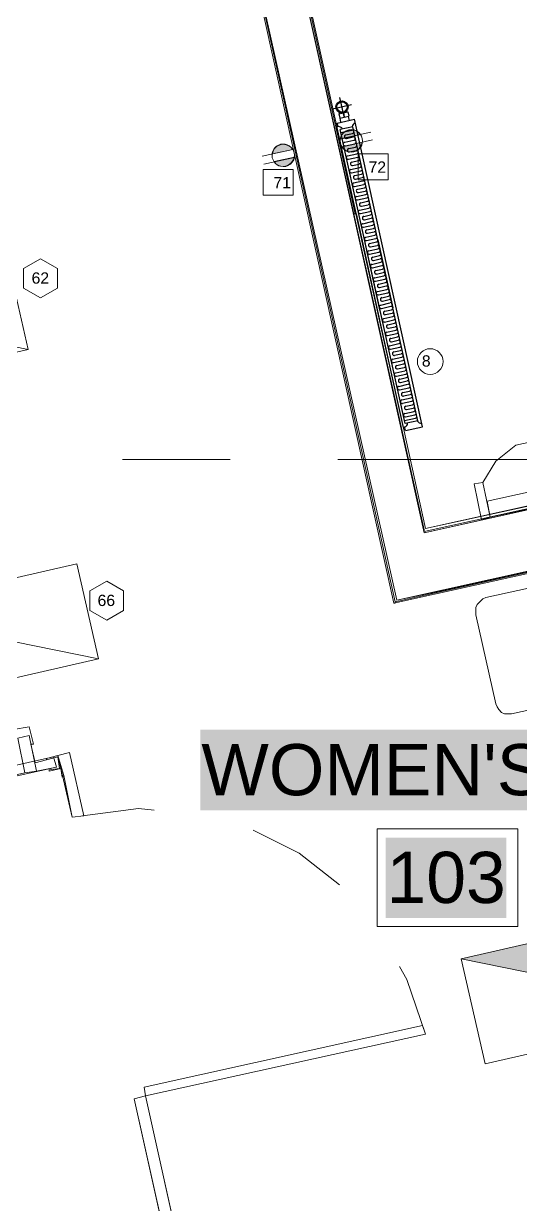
# Model space of a CAD drawing. Header units: inches. Extents: x 0.9 to 36.3, y 0.7 to 23.3.
# Drawn here: x 24.317 to 24.894, y 11.575 to 12.945 of the extents above; entities that cross this region are included whole.
import ezdxf

# ---------------------------------------------------------------- set-up
doc = ezdxf.new("R2010")
doc.units = ezdxf.units.IN
doc.layers.add('Baseboard heater', color=7, linetype='Continuous', true_color=0x581317)
doc.layers.add('PDF_Solid Fills', color=7, linetype='Continuous', true_color=0xffffff)
for name, color, linetype, lineweight, true_color in [('Blocks', 7, 'Continuous', 5, 0x9a9c7f), ('Boarder for name', 7, 'Continuous', 5, 0x777777), ('Doors', 7, 'Continuous', 5, 0xf2db9c), ('Lights', 7, 'Continuous', 5, 0xff0a0a), ('Numbering Baseboard Heater', 7, 'Continuous', 0, 0x581317), ('Numbering Lights', 1, 'Continuous', 0, 0xff0000), ('PDF_Geometry', 7, 'Continuous', 9, 0x777777)]:
    doc.layers.add(name, color=color, linetype=linetype, lineweight=lineweight, true_color=true_color)
doc.layers.add('Numbering receptecles', color=170, linetype='Continuous', lineweight=0)
doc.layers.add('Receptacles', color=170, linetype='Continuous', lineweight=0)
doc.layers.add('PDF_Text', color=7, linetype='Continuous')
doc.styles.add('PDF Arial', font='arial.ttf')
doc.styles.get("Standard").update_dxf_attribs({"font": 'arial.ttf'})

msp = doc.modelspace()

# ---------------------------------------------------------------- hatches: boundary and pattern name
at = {"layer": 'Lights', "linetype": 'ByBlock', "ltscale": 0.001, "transparency": 33554559}
h = msp.add_hatch(color=256, dxfattribs=at)
h.paths.add_polyline_path([(25.6302, 13.0601), (25.5733, 12.7916), (25.6839, 12.8159)])
h.paths.add_polyline_path([(24.7766, 12.5439), (24.7933, 12.5439), (24.7933, 12.5636), (24.7766, 12.5636)], flags=9)
h.paths.add_polyline_path([(25.6709, 12.9718), (25.6977, 12.9718), (25.6977, 12.9912), (25.6709, 12.9912)], flags=9)
h.paths.add_polyline_path([(25.0259, 12.9459), (25.0528, 12.9459), (25.0528, 12.9656), (25.0259, 12.9656)], flags=9)
h.paths.add_polyline_path([(25.0996, 13.5758), (25.1265, 13.5758), (25.1265, 13.5955), (25.0996, 13.5955)], flags=9)
h.paths.add_polyline_path([(24.8121, 13.5091), (24.8391, 13.5091), (24.8391, 13.5291), (24.8121, 13.5291)], flags=9)
h.paths.add_polyline_path([(24.7146, 12.769), (24.7415, 12.769), (24.7415, 12.7887), (24.7146, 12.7887)], flags=9)
msp.add_hatch(color=256, dxfattribs=at).paths.add_polyline_path([(24.8256, 11.8604), (25.1225, 11.7998), (25.0947, 11.9217)])
at = {"layer": 'Receptacles', "linetype": 'ByBlock', "transparency": 33554559}
for points in [[(24.6875, 12.8168), (24.6853, 12.8114), (24.7084, 12.8165), (24.7083, 12.8172), (24.7033, 12.8213), (24.6985, 12.8225), (24.6915, 12.8206)], [(24.609, 12.8011), (24.6062, 12.7949), (24.6064, 12.7942), (24.6295, 12.7993), (24.624, 12.8041), (24.6189, 12.8052), (24.6131, 12.8043)], [(24.7078, 12.8007), (24.7105, 12.8069), (24.7104, 12.8076), (24.6873, 12.8025), (24.6928, 12.7978), (24.6979, 12.7966), (24.7036, 12.7975)], [(24.6293, 12.7851), (24.6315, 12.7904), (24.6083, 12.7853), (24.6085, 12.7846), (24.6135, 12.7805), (24.6182, 12.7793), (24.6253, 12.7812)]]:
    msp.add_hatch(color=256, dxfattribs=at).paths.add_polyline_path(points)

# ---------------------------------------------------------------- linework, layer by layer
at = {"layer": 'Baseboard heater', "linetype": 'ByBlock', "ltscale": 0.3}
for p, q in [((24.6982, 12.8511), (24.676, 12.8462)), ((24.6896, 12.8375), (24.6847, 12.8597)), ((24.6834, 12.8406), (24.694, 12.8429)), ((24.6834, 12.8406), (24.6845, 12.8355)), ((24.6842, 12.8408), (24.6839, 12.8424)), ((24.6845, 12.8355), (24.6951, 12.8378)), ((24.6887, 12.8417), (24.6898, 12.8366)), ((24.6931, 12.8427), (24.6927, 12.8443)), ((24.694, 12.8429), (24.6951, 12.8378)), ((24.6958, 12.833), (24.6947, 12.8377)), ((24.6859, 12.8308), (24.6849, 12.8355)), ((24.7751, 12.4845), (24.6996, 12.8256)), ((24.7604, 12.4812), (24.6848, 12.8223)), ((24.6902, 12.8076), (24.701, 12.8099)), ((24.6922, 12.8121), (24.7001, 12.8139)), ((24.691, 12.8036), (24.7018, 12.806)), ((24.6949, 12.8003), (24.7027, 12.8021)), ((24.6957, 12.7964), (24.7036, 12.7982)), ((24.6936, 12.7918), (24.7045, 12.7942)), ((24.6945, 12.7879), (24.7053, 12.7903)), ((24.6983, 12.7846), (24.7062, 12.7864)), ((24.6992, 12.7807), (24.7071, 12.7824)), ((24.6971, 12.7761), (24.7079, 12.7785)), ((24.698, 12.7722), (24.7088, 12.7746)), ((24.7018, 12.7689), (24.7097, 12.7706)), ((24.7006, 12.7604), (24.7114, 12.7628)), ((24.7015, 12.7564), (24.7123, 12.7588)), ((24.7027, 12.765), (24.7106, 12.7667)), ((24.7053, 12.7532), (24.7132, 12.7549)), ((24.7041, 12.7446), (24.7149, 12.747)), ((24.705, 12.7407), (24.7158, 12.7431)), ((24.7062, 12.7492), (24.714, 12.751)), ((24.7076, 12.7289), (24.7184, 12.7313)), ((24.7085, 12.725), (24.7193, 12.7274)), ((24.7088, 12.7374), (24.7167, 12.7392)), ((24.7097, 12.7335), (24.7175, 12.7352)), ((24.7111, 12.7132), (24.7219, 12.7156)), ((24.7123, 12.7217), (24.7201, 12.7234)), ((24.7131, 12.7178), (24.721, 12.7195)), ((24.7119, 12.7092), (24.7228, 12.7116)), ((24.7146, 12.6974), (24.7254, 12.6998)), ((24.7158, 12.706), (24.7236, 12.7077)), ((24.7166, 12.702), (24.7245, 12.7038)), ((24.7315, 12.6118), (24.7139, 12.6911)), ((24.7154, 12.6935), (24.7262, 12.6959)), ((24.7192, 12.6902), (24.7271, 12.692)), ((24.7201, 12.6863), (24.728, 12.688)), ((24.7286, 12.6944), (24.7461, 12.6157)), ((24.718, 12.6817), (24.7289, 12.6841)), ((24.7189, 12.6778), (24.7297, 12.6802)), ((24.7227, 12.6745), (24.7306, 12.6762)), ((24.7236, 12.6706), (24.7315, 12.6723)), ((24.7215, 12.666), (24.7323, 12.6684)), ((24.7224, 12.6621), (24.7332, 12.6645)), ((24.7262, 12.6588), (24.7341, 12.6605)), ((24.725, 12.6503), (24.7358, 12.6527)), ((24.7259, 12.6463), (24.7367, 12.6487)), ((24.7271, 12.6548), (24.735, 12.6566)), ((24.7297, 12.643), (24.7376, 12.6448)), ((24.7285, 12.6345), (24.7393, 12.6369)), ((24.7294, 12.6306), (24.7402, 12.633)), ((24.7306, 12.6391), (24.7384, 12.6409)), ((24.732, 12.6188), (24.7428, 12.6212)), ((24.7329, 12.6149), (24.7437, 12.6173)), ((24.7332, 12.6273), (24.7411, 12.6291)), ((24.7341, 12.6234), (24.7419, 12.6251)), ((24.7355, 12.6031), (24.7463, 12.6055)), ((24.7367, 12.6116), (24.7445, 12.6133)), ((24.7375, 12.6077), (24.7454, 12.6094)), ((24.7363, 12.5991), (24.7471, 12.6015)), ((24.7402, 12.5959), (24.748, 12.5976)), ((24.741, 12.5919), (24.7489, 12.5937)), ((24.7389, 12.5873), (24.7498, 12.5897)), ((24.7398, 12.5834), (24.7506, 12.5858)), ((24.7436, 12.5801), (24.7515, 12.5819)), ((24.7445, 12.5762), (24.7524, 12.5779)), ((24.7424, 12.5716), (24.7532, 12.574)), ((24.7433, 12.5677), (24.7541, 12.5701)), ((24.7471, 12.5644), (24.755, 12.5661)), ((24.7459, 12.5559), (24.7567, 12.5583)), ((24.7468, 12.552), (24.7576, 12.5543)), ((24.748, 12.5605), (24.7559, 12.5622)), ((24.7506, 12.5487), (24.7585, 12.5504)), ((24.7494, 12.5402), (24.7602, 12.5425)), ((24.7503, 12.5362), (24.7611, 12.5386)), ((24.7515, 12.5447), (24.7593, 12.5465)), ((24.7529, 12.5244), (24.7637, 12.5268)), ((24.7538, 12.5205), (24.7646, 12.5229)), ((24.7541, 12.5329), (24.762, 12.5347)), ((24.755, 12.529), (24.7628, 12.5308)), ((24.7564, 12.5087), (24.7672, 12.5111)), ((24.7576, 12.5172), (24.7654, 12.519)), ((24.7584, 12.5133), (24.7663, 12.515)), ((24.7572, 12.5048), (24.7681, 12.5072)), ((24.7599, 12.493), (24.7707, 12.4954)), ((24.7611, 12.5015), (24.7689, 12.5032)), ((24.7619, 12.4976), (24.7698, 12.4993)), ((24.7596, 12.4847), (24.7724, 12.4875)), ((24.7751, 12.4845), (24.7604, 12.4812)), ((24.7607, 12.489), (24.7715, 12.4914))]:
    msp.add_line(p, q, dxfattribs=at)
at = {"layer": 'Baseboard heater', "linetype": 'ByBlock', "ltscale": 0.5}
for p, q in [((24.6825, 12.8259), (24.681, 12.8255)), ((24.7583, 12.4767), (24.681, 12.8255)), ((24.6816, 12.8299), (24.7015, 12.8343)), ((24.6825, 12.8259), (24.6816, 12.8299)), ((24.6996, 12.8256), (24.6848, 12.8223)), ((24.7806, 12.4775), (24.7015, 12.8343)), ((24.6856, 12.8189), (24.6984, 12.8217)), ((24.6914, 12.8161), (24.6992, 12.8178)), ((24.7598, 12.4771), (24.7583, 12.4767)), ((24.7607, 12.4731), (24.7598, 12.4771)), ((24.7607, 12.4731), (24.7806, 12.4775))]:
    msp.add_line(p, q, dxfattribs=at)
for radius in [0.00705, 0.00598]:
    msp.add_circle((24.6871, 12.8486), radius, dxfattribs=at)
for centre, radius, start, end in [((24.6827, 12.82), 0.00584, 30.3318, 92.3848), ((24.7047, 12.8249), 0.00584, 112.5985, 174.6515), ((24.6988, 12.8198), 0.00201, 282.4916, 102.4916)]:
    msp.add_arc(centre, radius, start, end, dxfattribs=at)
at = {"layer": 'Baseboard heater', "linetype": 'ByBlock', "ltscale": 0.3}
for centre, radius, start, end in [((24.6918, 12.8141), 0.00201, 102.4916, 282.4916), ((24.7005, 12.8119), 0.00201, 282.4916, 102.4916), ((24.6906, 12.8056), 0.00201, 102.4916, 282.4916), ((24.6953, 12.7984), 0.00201, 102.4916, 282.4916), ((24.7023, 12.8041), 0.00201, 282.4916, 102.4916), ((24.704, 12.7962), 0.00201, 282.4916, 102.4916), ((24.6941, 12.7899), 0.00201, 102.4916, 282.4916), ((24.6988, 12.7826), 0.00201, 102.4916, 282.4916), ((24.7058, 12.7883), 0.00201, 282.4916, 102.4916), ((24.7075, 12.7805), 0.00201, 282.4916, 102.4916), ((24.6976, 12.7741), 0.00201, 102.4916, 282.4916), ((24.7023, 12.7669), 0.00201, 102.4916, 282.4916), ((24.7093, 12.7726), 0.00201, 282.4916, 102.4916), ((24.7011, 12.7584), 0.00201, 102.4916, 282.4916), ((24.711, 12.7647), 0.00201, 282.4916, 102.4916), ((24.7127, 12.7569), 0.00201, 282.4916, 102.4916), ((24.7045, 12.7427), 0.00201, 102.4916, 282.4916), ((24.7057, 12.7512), 0.00201, 102.4916, 282.4916), ((24.7145, 12.749), 0.00201, 282.4916, 102.4916), ((24.7162, 12.7411), 0.00201, 282.4916, 102.4916), ((24.708, 12.7269), 0.00201, 102.4916, 282.4916), ((24.7092, 12.7355), 0.00201, 102.4916, 282.4916), ((24.718, 12.7333), 0.00201, 282.4916, 102.4916), ((24.7197, 12.7254), 0.00201, 282.4916, 102.4916), ((24.7115, 12.7112), 0.00201, 102.4916, 282.4916), ((24.7127, 12.7197), 0.00201, 102.4916, 282.4916), ((24.7214, 12.7175), 0.00201, 282.4916, 102.4916), ((24.7162, 12.704), 0.00201, 102.4916, 282.4916), ((24.7232, 12.7097), 0.00201, 282.4916, 102.4916), ((24.7249, 12.7018), 0.00201, 282.4916, 102.4916), ((24.715, 12.6955), 0.00201, 102.4916, 282.4916), ((24.7197, 12.6883), 0.00201, 102.4916, 282.4916), ((24.7267, 12.6939), 0.00201, 282.4916, 102.4916), ((24.7284, 12.6861), 0.00201, 282.4916, 102.4916), ((24.7185, 12.6798), 0.00201, 102.4916, 282.4916), ((24.7232, 12.6725), 0.00201, 102.4916, 282.4916), ((24.7302, 12.6782), 0.00201, 282.4916, 102.4916), ((24.7319, 12.6704), 0.00201, 282.4916, 102.4916), ((24.722, 12.664), 0.00201, 102.4916, 282.4916), ((24.7267, 12.6568), 0.00201, 102.4916, 282.4916), ((24.7336, 12.6625), 0.00201, 282.4916, 102.4916), ((24.7254, 12.6483), 0.00201, 102.4916, 282.4916), ((24.7354, 12.6546), 0.00201, 282.4916, 102.4916), ((24.7371, 12.6468), 0.00201, 282.4916, 102.4916), ((24.7289, 12.6326), 0.00201, 102.4916, 282.4916), ((24.7301, 12.6411), 0.00201, 102.4916, 282.4916), ((24.7389, 12.6389), 0.00201, 282.4916, 102.4916), ((24.7406, 12.631), 0.00201, 282.4916, 102.4916), ((24.7324, 12.6168), 0.00201, 102.4916, 282.4916), ((24.7336, 12.6254), 0.00201, 102.4916, 282.4916), ((24.7424, 12.6232), 0.00201, 282.4916, 102.4916), ((24.7441, 12.6153), 0.00201, 282.4916, 102.4916), ((24.7371, 12.6096), 0.00201, 102.4916, 282.4916), ((24.7458, 12.6074), 0.00201, 282.4916, 102.4916), ((24.7359, 12.6011), 0.00201, 102.4916, 282.4916), ((24.7406, 12.5939), 0.00201, 102.4916, 282.4916), ((24.7476, 12.5996), 0.00201, 282.4916, 102.4916), ((24.7493, 12.5917), 0.00201, 282.4916, 102.4916), ((24.7394, 12.5854), 0.00201, 102.4916, 282.4916), ((24.7441, 12.5782), 0.00201, 102.4916, 282.4916), ((24.7511, 12.5838), 0.00201, 282.4916, 102.4916), ((24.7528, 12.576), 0.00201, 282.4916, 102.4916), ((24.7429, 12.5696), 0.00201, 102.4916, 282.4916), ((24.7476, 12.5624), 0.00201, 102.4916, 282.4916), ((24.7546, 12.5681), 0.00201, 282.4916, 102.4916), ((24.7464, 12.5539), 0.00201, 102.4916, 282.4916), ((24.7563, 12.5602), 0.00201, 282.4916, 102.4916), ((24.758, 12.5524), 0.00201, 282.4916, 102.4916), ((24.7498, 12.5382), 0.00201, 102.4916, 282.4916), ((24.751, 12.5467), 0.00201, 102.4916, 282.4916), ((24.7598, 12.5445), 0.00201, 282.4916, 102.4916), ((24.7615, 12.5367), 0.00201, 282.4916, 102.4916), ((24.7533, 12.5225), 0.00201, 102.4916, 282.4916), ((24.7545, 12.531), 0.00201, 102.4916, 282.4916), ((24.7633, 12.5288), 0.00201, 282.4916, 102.4916), ((24.765, 12.5209), 0.00201, 282.4916, 102.4916), ((24.7568, 12.5067), 0.00201, 102.4916, 282.4916), ((24.758, 12.5152), 0.00201, 102.4916, 282.4916), ((24.7668, 12.5131), 0.00201, 282.4916, 102.4916), ((24.7615, 12.4995), 0.00201, 102.4916, 282.4916), ((24.7685, 12.5052), 0.00201, 282.4916, 102.4916), ((24.7702, 12.4973), 0.00201, 282.4916, 102.4916), ((24.7603, 12.491), 0.00201, 102.4916, 282.4916), ((24.7575, 12.4824), 0.00584, 292.5985, 354.6515), ((24.772, 12.4895), 0.00201, 282.4916, 102.4916), ((24.7795, 12.4873), 0.00584, 210.3318, 272.3848)]:
    msp.add_arc(centre, radius, start, end, dxfattribs=at)
at = {"layer": 'Blocks', "linetype": 'ByBlock'}
for points in [[(24.8507, 12.4128), (24.8657, 12.4378), (24.889, 12.4562), (24.919, 12.4628), (24.9473, 12.4562), (24.9723, 12.4395)], [(24.969, 12.3045), (24.854, 12.2795), (24.8507, 12.2778), (24.8473, 12.2745), (24.844, 12.2712), (24.8423, 12.2678), (24.8423, 12.2645), (24.8423, 12.2595), (24.8657, 12.1562), (24.8673, 12.1528), (24.869, 12.1495), (24.8723, 12.1462), (24.8757, 12.1445), (24.8807, 12.1445), (24.884, 12.1445), (24.999, 12.1695)]]:
    msp.add_lwpolyline(points, dxfattribs=at)
for points in [[(24.849, 12.3695), (24.8407, 12.4112), (24.8507, 12.4128), (24.859, 12.3728)], [(24.9823, 12.3995), (24.9773, 12.4178), (24.8557, 12.3912), (24.859, 12.3728)]]:
    msp.add_lwpolyline(points, close=True, dxfattribs=at)
at = {"layer": 'Boarder for name', "linetype": 'ByBlock'}
msp.add_lwpolyline([(24.7278, 12.011), (24.8911, 12.011), (24.8911, 11.8977), (24.7278, 11.8977)], close=True, dxfattribs=at)
at = {"layer": 'Doors', "linetype": 'ByBlock'}
msp.add_lwpolyline([(24.3057, 12.1262), (24.324, 12.1295)], close=True, dxfattribs=at)
for points in [[(24.329, 12.1095), (24.324, 12.1295), (24.329, 12.1095)], [(24.3857, 12.0262), (24.4507, 12.0345), (24.469, 12.0328)], [(24.584, 12.0095), (24.6373, 11.9828), (24.684, 11.9462)], [(24.754, 11.8512), (24.7623, 11.8362), (24.784, 11.7729), (24.7807, 11.7829), (24.4573, 11.7112), (24.459, 11.7012), (24.784, 11.7729)]]:
    msp.add_lwpolyline(points, dxfattribs=at)
at = {"layer": 'Lights', "linetype": 'ByBlock'}
for points in [[(24.0537, 12.6222), (24.2974, 12.6777), (24.3226, 12.5673), (24.0537, 12.6222), (24.0788, 12.5118), (24.3226, 12.5673)], [(24.1355, 12.263), (24.3793, 12.3186), (24.4044, 12.2082), (24.1355, 12.263), (24.1607, 12.1526), (24.4044, 12.2082)], [(24.8256, 11.8604), (25.0947, 11.9217), (25.1225, 11.7998), (24.8256, 11.8604), (24.8534, 11.7385), (25.1225, 11.7998)]]:
    msp.add_lwpolyline(points, dxfattribs=at)
at = {"layer": 'Numbering Baseboard Heater', "linetype": 'ByBlock', "ltscale": 0.001}
msp.add_circle((24.7895, 12.5532), 0.0149, dxfattribs=at)
at = {"layer": 'Numbering Lights', "linetype": 'ByBlock', "ltscale": 0.001}
for points in [[(24.3372, 12.6724), (24.3175, 12.6611), (24.3175, 12.6384), (24.3372, 12.6271), (24.3568, 12.6384), (24.3568, 12.6611)], [(24.4139, 12.2984), (24.3942, 12.2871), (24.3942, 12.2644), (24.4139, 12.253), (24.4335, 12.2644), (24.4335, 12.2871)]]:
    msp.add_lwpolyline(points, close=True, dxfattribs=at)
at = {"layer": 'Numbering receptecles', "linetype": 'ByBlock', "ltscale": 0.001}
for points in [[(24.7058, 12.7941), (24.7408, 12.7941), (24.7408, 12.7642), (24.7058, 12.7642)], [(24.5954, 12.776), (24.6304, 12.776), (24.6304, 12.7461), (24.5954, 12.7461)]]:
    msp.add_lwpolyline(points, close=True, dxfattribs=at)
at = {"layer": 'PDF_Geometry', "linetype": 'ByBlock'}
for points in [[(24.5173, 13.3178), (24.7507, 12.2762), (24.7973, 12.2862), (25.3906, 12.4178), (25.399, 12.3778), (25.4473, 12.3878), (25.434, 12.4495), (25.6623, 12.4995), (25.6523, 12.5478), (25.4223, 12.4978), (25.374, 12.4862), (24.7823, 12.3545), (24.4307, 13.9394), (24.4623, 13.9478), (24.4423, 14.0378), (24.3507, 14.0178), (24.3707, 13.9261), (24.3823, 13.9294), (24.3823, 13.9278)], [(24.584, 13.4445), (24.5423, 13.4361), (24.7007, 12.7245), (24.7823, 12.3578), (24.7823, 12.3562), (25.4173, 12.4962), (25.4173, 12.4995), (25.4173, 12.4978)], [(24.5457, 13.4361), (24.7057, 12.7145)], [(25.389, 12.4162), (24.749, 12.2745), (24.749, 12.2728), (24.7473, 12.2728), (24.5157, 13.3178), (24.4557, 13.3045), (24.5273, 13.3211), (24.5257, 13.3328), (24.4523, 13.3178), (24.4557, 13.3045), (24.4523, 13.3178), (24.5007, 13.3278), (24.5007, 13.3295), (24.509, 13.3311), (24.5073, 13.3445), (24.509, 13.3445), (24.5107, 13.3311), (24.524, 13.3345)], [(25.3906, 12.4178), (24.7507, 12.2762), (24.5173, 13.3178), (24.749, 12.2745), (24.5173, 13.3178)], [(24.704, 12.7245), (24.784, 12.3595), (24.704, 12.7245), (24.7007, 12.7245)], [(25.0456, 12.4162), (24.784, 12.3595), (25.4173, 12.4995), (25.4073, 12.4978)], [(24.4323, 12.4395), (24.5573, 12.4395)], [(24.6823, 12.4395), (25.1823, 12.4395)], [(25.0456, 12.4128), (24.7823, 12.3545)], [(24.3523, 12.0945), (24.3557, 12.0828), (24.3323, 12.0778), (24.324, 12.1195), (24.3107, 12.1162), (24.319, 12.0762), (24.3323, 12.0778), (24.319, 12.0762), (23.7374, 11.9462), (23.7374, 11.9445), (23.724, 11.9428), (23.7274, 11.9312), (23.7257, 11.9295)], [(24.3257, 12.1095), (24.329, 12.1095), (24.3257, 12.1095)], [(24.3257, 12.1095), (24.3307, 12.0878), (24.344, 12.0912), (24.344, 12.0928), (24.3573, 12.0962), (24.3707, 12.0995), (24.3873, 12.0262), (24.3707, 12.0995), (24.3573, 12.0962), (24.374, 12.0245), (24.3873, 12.0262), (24.374, 12.0245), (24.364, 12.0728), (24.3623, 12.0712), (24.3607, 12.0812), (24.3473, 12.0778), (24.3473, 12.0795), (24.359, 12.0812), (24.3573, 12.0945)], [(23.7274, 11.9445), (24.3557, 12.0828), (24.3523, 12.0945), (23.7257, 11.9545), (23.7274, 11.9445), (23.7257, 11.9545)], [(24.284, 11.2529), (24.5323, 11.3079), (24.284, 11.2529), (24.5323, 11.3095), (24.4457, 11.6979), (24.459, 11.7012), (24.5457, 11.3112), (24.589, 11.3195), (24.5457, 11.3112), (24.589, 11.3212)], [(24.564, 11.2295), (24.459, 11.7012), (24.4457, 11.6979), (24.5507, 11.2262), (24.564, 11.2295), (24.5507, 11.2262)]]:
    msp.add_lwpolyline(points, dxfattribs=at)
for points in [[(24.7023, 12.7245), (24.544, 13.4361)], [(24.7473, 12.2728), (24.749, 12.2728), (24.749, 12.2745), (25.389, 12.4162), (25.389, 12.4145), (25.3873, 12.4145)], [(24.3573, 12.0945), (24.359, 12.0812), (24.3473, 12.0795), (24.3473, 12.0778), (24.3607, 12.0812), (24.3623, 12.0712), (24.364, 12.0728), (24.3573, 12.0962), (24.344, 12.0928), (24.344, 12.0912)], [(24.3573, 12.0962), (24.344, 12.0928), (24.344, 12.0912), (24.344, 12.0928)], [(24.364, 12.0728), (24.3623, 12.0712), (24.3607, 12.0812), (24.3473, 12.0778), (24.3473, 12.0795), (24.359, 12.0812), (24.3573, 12.0945), (24.359, 12.0812), (24.3473, 12.0795), (24.3473, 12.0778), (24.3607, 12.0812), (24.3623, 12.0712)]]:
    msp.add_lwpolyline(points, close=True, dxfattribs=at)
at = {"layer": 'PDF_Solid Fills', "linetype": 'ByBlock', "transparency": 33554559}
for points in [[(24.5228, 12.0327), (25.0928, 12.0327), (24.5228, 12.126), (25.0928, 12.126)], [(24.7378, 11.9077), (24.8778, 11.9077), (24.7378, 12.001), (24.8778, 12.001)]]:
    msp.add_solid(points, dxfattribs=at)
at = {"layer": 'Receptacles', "linetype": 'ByBlock'}
for points in [[(24.6849, 12.8113), (24.7084, 12.8165), (24.7064, 12.819), (24.7041, 12.8208), (24.7013, 12.822), (24.6982, 12.8225), (24.6949, 12.8221), (24.6921, 12.8211), (24.6895, 12.8194), (24.6874, 12.8171), (24.6857, 12.8145)], [(24.6299, 12.7994), (24.6278, 12.8019), (24.6252, 12.8036), (24.6223, 12.8048), (24.6192, 12.8053), (24.6163, 12.805), (24.6132, 12.8039), (24.6106, 12.8022), (24.6085, 12.7999), (24.6072, 12.7974), (24.6064, 12.7942)], [(24.6869, 12.8024), (24.6889, 12.7999), (24.6915, 12.7982), (24.6944, 12.797), (24.6975, 12.7966), (24.7004, 12.7968), (24.7036, 12.7979), (24.7062, 12.7996), (24.7083, 12.8019), (24.7096, 12.8044), (24.7104, 12.8076)], [(24.6318, 12.7905), (24.6083, 12.7853), (24.6104, 12.7828), (24.6126, 12.781), (24.6155, 12.7798), (24.6186, 12.7794), (24.6219, 12.7797), (24.6246, 12.7807), (24.6272, 12.7824), (24.6293, 12.7847), (24.631, 12.7873)]]:
    msp.add_lwpolyline(points, close=True, dxfattribs=at)
for points in [[(24.7205, 12.8195), (24.6849, 12.8117)], [(24.7225, 12.8103), (24.6869, 12.8024)], [(24.5943, 12.7916), (24.6299, 12.7994)], [(24.5963, 12.7823), (24.6319, 12.7901)]]:
    msp.add_lwpolyline(points, dxfattribs=at)
for centre, start, end in [((24.6187, 12.7925), 12.139, 102.6185), ((24.698, 12.8093), 192.139, 282.6185)]:
    msp.add_arc(centre, 0.0131, start, end, dxfattribs=at)
for points in [[(24.6953, 12.8218), (24.7024, 12.8234), (24.709, 12.8192), (24.7105, 12.8121)], [(24.6852, 12.8066), (24.6837, 12.8137), (24.6882, 12.8203), (24.6953, 12.8218)], [(24.7105, 12.8121), (24.7121, 12.805), (24.708, 12.7981), (24.7009, 12.7966)], [(24.6062, 12.7897), (24.6047, 12.7968), (24.6088, 12.8037), (24.6159, 12.8053)], [(24.6214, 12.78), (24.6143, 12.7784), (24.6078, 12.7826), (24.6062, 12.7897)], [(24.6315, 12.7953), (24.6331, 12.7881), (24.6285, 12.7816), (24.6214, 12.78)]]:
    msp.add_open_spline(points, degree=3, dxfattribs=at)

# ---------------------------------------------------------------- texts
at = {"layer": 'Numbering Baseboard Heater', "linetype": 'ByBlock', "ltscale": 0.001}
msp.add_text('8', height=0.0131, dxfattribs=at).set_placement((24.7798, 12.5474))
at = {"layer": 'Numbering Lights', "linetype": 'ByBlock', "ltscale": 0.001}
for s, p in [('62', (24.3267, 12.6436)), ('66', (24.4033, 12.2696))]:
    msp.add_text(s, height=0.01309, dxfattribs=at).set_placement(p)
at = {"layer": 'Numbering receptecles', "linetype": 'ByBlock', "ltscale": 0.001}
for s, p in [('72', (24.7179, 12.7723)), ('71', (24.6075, 12.7542))]:
    msp.add_text(s, height=0.01309, dxfattribs=at).set_placement(p)
at = {"layer": 'PDF_Text', "linetype": 'ByBlock', "char_height": 0.05939, "attachment_point": 4, "style": 'PDF Arial'}
for s, insert in [("WOMEN'S WR", (24.5238, 12.0793)), ('103', (24.7388, 11.9543))]:
    msp.add_mtext(s, dxfattribs=dict(at, insert=insert))

doc.saveas('drawing.dxf')
